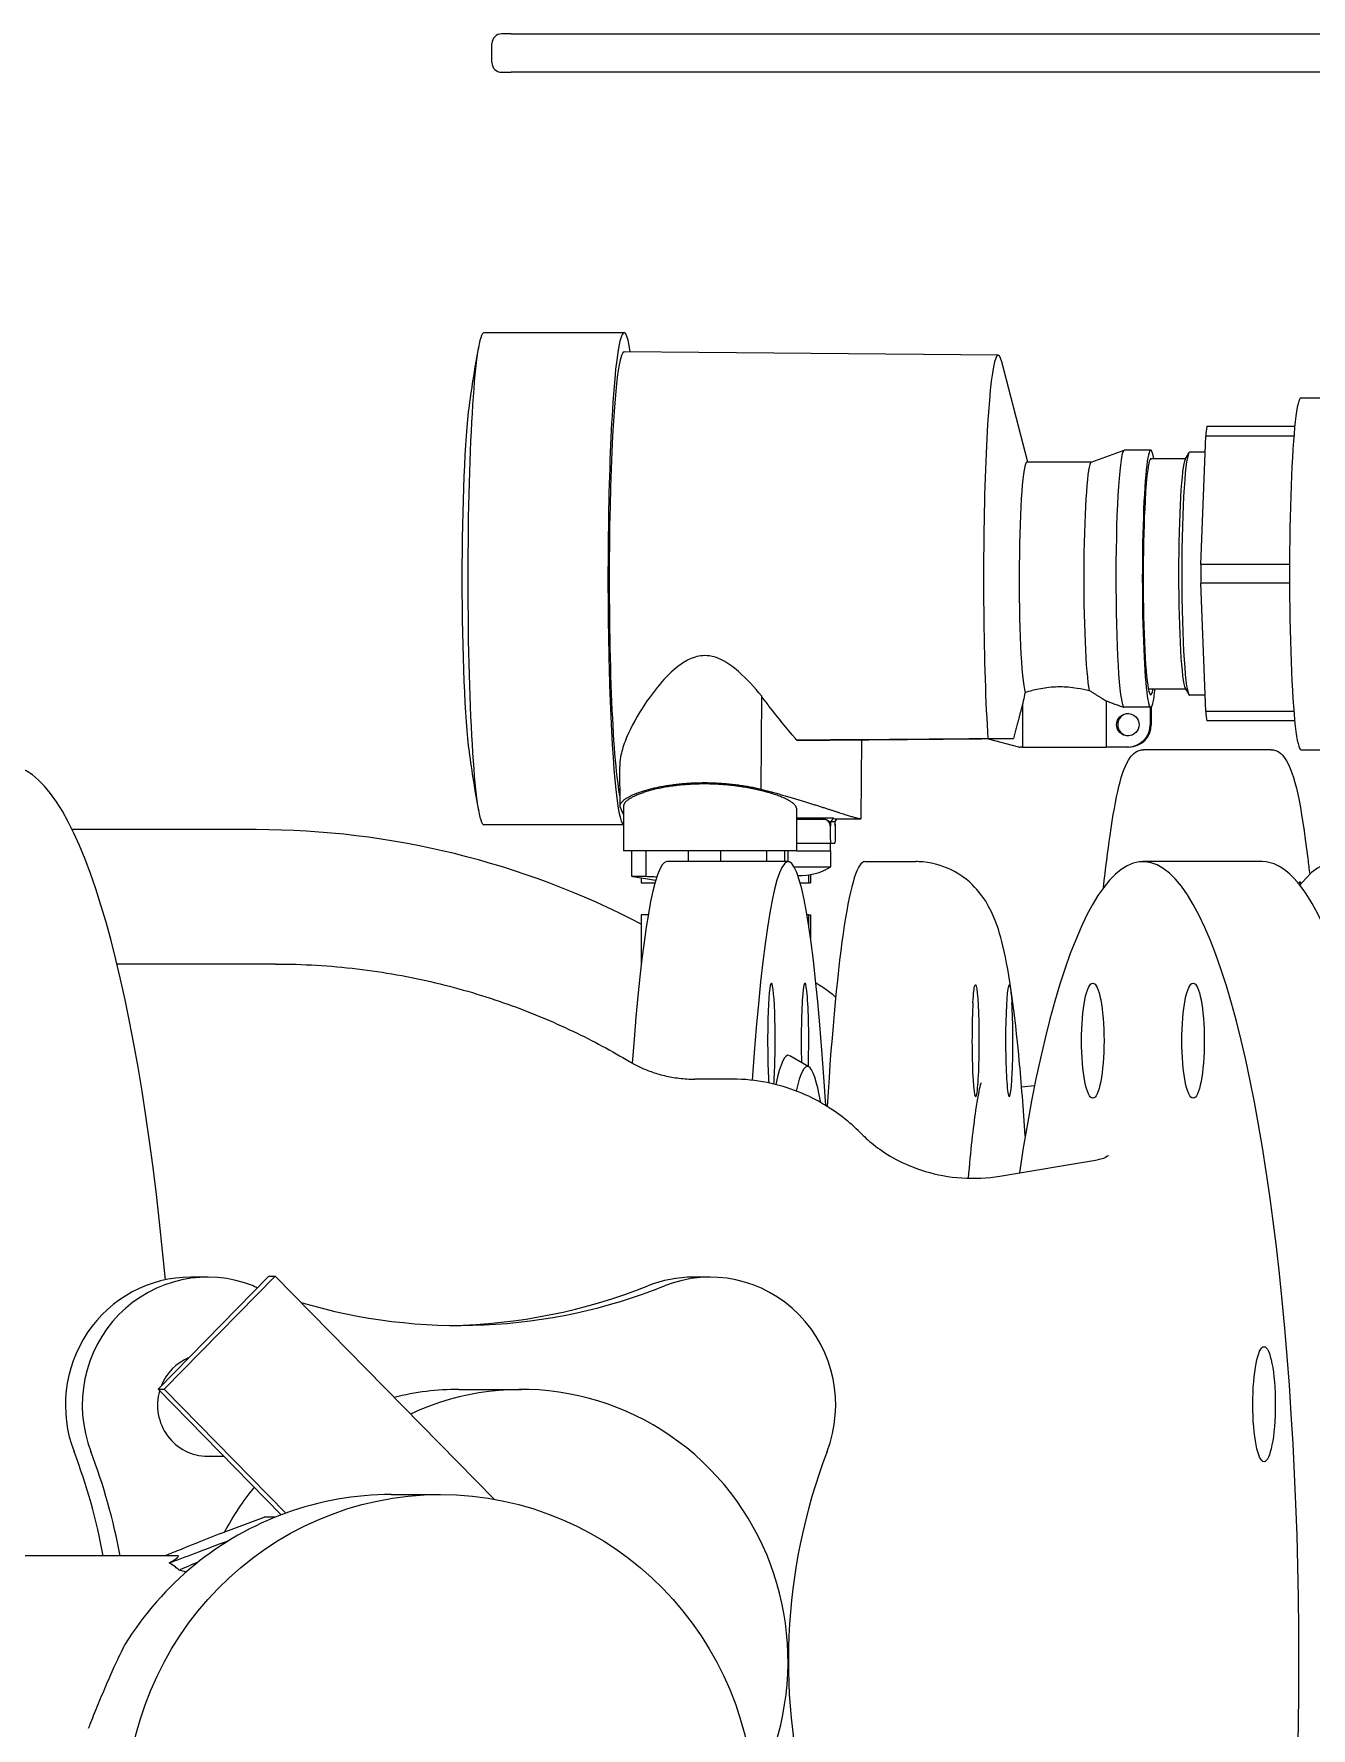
# Model space of a CAD drawing. Header units: millimetres. Extents: x 0 to 100323, y 0 to 59400.
# Drawn here: x 29228.4 to 29428, y 45160.1 to 45424.9 of the extents above; entities that cross this region are included whole.
import ezdxf

# ---------------------------------------------------------------- set-up
doc = ezdxf.new("R2010")
doc.units = ezdxf.units.MM
doc.header["$LTSCALE"] = 100
doc.layers.add('P_Biomass (BM)', color=150, linetype='Continuous', lineweight=18, true_color=0x007fff)
doc.layers.add('Visible', color=7, linetype='Continuous', lineweight=25)

msp = doc.modelspace()

# ---------------------------------------------------------------- linework, layer by layer
at = {"layer": 'P_Biomass (BM)'}
for p, q in [((29421.78, 45313.03), (29401.82, 45313.03)), ((29263.12, 45300.53), (29234.35, 45300.53)), ((29346.27, 45295.53), (29327.32, 45295.53)), ((29349.5, 45263.46), (29346.51, 45265.19)), ((29382.76, 45260.31), (29384.8, 45260.52))]:
    msp.add_line(p, q, dxfattribs=at)
msp.add_arc((29263.12, 45170.53), 130, 62.4228, 90, dxfattribs=at)
for centre, major_axis, start_param, end_param in [((29346.27, 45170.53), (0, 125), 5.48072, 7.040577), ((29327.32, 45170.53), (0, 125), 0, 0.725594), ((29426.28, 45281.39), (0, 11), 6.044719, 6.540648), ((29343.65, 45267.54), (0, 9), 3.860761, 8.676197), ((29348.9, 45267.54), (0, 9), 4.247617, 8.24304), ((29346.27, 45170.53), (0, 94.73), 6.245329, 6.595379)]:
    msp.add_ellipse(centre, major_axis=major_axis, ratio=0.065414, start_param=start_param, end_param=end_param, dxfattribs=at)
for points, knots in [([(29395.57, 45291.48), (29395.9, 45294.5), (29396.24, 45297.21), (29397.52, 45305.88), (29398.27, 45309.7), (29400.16, 45312.39), (29400.83, 45313.03), (29401.82, 45313.03)], [8.88268, 8.88268, 8.88268, 8.88268, 9.0067059, 9.0067059, 9.3324747, 9.3324747, 9.424778, 9.424778, 9.424778, 9.424778]), ([(29421.78, 45313.03), (29422.78, 45313.03), (29423.45, 45312.37), (29425.59, 45309.29), (29426.44, 45304.32), (29427.6, 45295.22), (29427.7, 45294.39), (29427.8, 45293.53)], [3.1415927, 3.1415927, 3.1415927, 3.1415927, 3.2355483, 3.2355483, 3.6179328, 3.6179328, 3.6548379, 3.6548379, 3.6548379, 3.6548379]), ([(29350.6, 45276.58), (29351.18, 45276.26), (29351.71, 45275.92), (29352.76, 45275.16), (29353.26, 45274.74), (29353.69, 45274.34)], [3.17786316, 3.17786316, 3.17786316, 3.17786316, 3.18880881, 3.18880881, 3.20239268, 3.20239268, 3.20239268, 3.20239268])]:
    msp.add_open_spline(points, degree=3, knots=knots, dxfattribs=at)
at = {"layer": 'Visible'}
for p, q in [((29302.96, 45424.93), (29301.47, 45424.93)), ((29302.96, 45424.93), (29434.2, 45424.93)), ((29299.97, 45420.43), (29299.97, 45423.43)), ((29301.47, 45418.93), (29302.96, 45418.93)), ((29434.2, 45418.93), (29302.96, 45418.93)), ((29320.62, 45378.22), (29298.71, 45378.22)), ((29379.11, 45374.73), (29320.63, 45375.24)), ((29383.73, 45357.99), (29379.66, 45373.66)), ((29426.44, 45368.03), (29430.13, 45368.03)), ((29425.45, 45363.53), (29411.71, 45363.53)), ((29410.79, 45342), (29411.55, 45362.06)), ((29425.32, 45362.06), (29411.55, 45362.06)), ((29393.67, 45357.99), (29383.58, 45357.99)), ((29393.66, 45357.99), (29398.79, 45359.86)), ((29402.95, 45359.87), (29398.82, 45359.87)), ((29402.98, 45358.53), (29408.41, 45358.53)), ((29408.34, 45358.41), (29408.91, 45359.41)), ((29411.45, 45359.53), (29409.05, 45359.53)), ((29424.64, 45342), (29410.79, 45342)), ((29424.64, 45339.06), (29410.79, 45339.06)), ((29411.55, 45319), (29410.79, 45339.06)), ((29342.08, 45321.45), (29342.01, 45306.87)), ((29395.97, 45320.67), (29395.97, 45313.44)), ((29402.57, 45322.53), (29408.41, 45322.53)), ((29408.34, 45322.65), (29408.91, 45321.65)), ((29411.45, 45321.53), (29409.05, 45321.53)), ((29382.9, 45320.12), (29382.9, 45313.44)), ((29402.87, 45319.66), (29398.74, 45319.66)), ((29402.87, 45319.66), (29402.87, 45316.94)), ((29403.03, 45319.66), (29403.03, 45316.94)), ((29425.32, 45319), (29411.55, 45319)), ((29425.45, 45317.53), (29411.71, 45317.53)), ((29357.68, 45302.28), (29357.79, 45314.57)), ((29377.54, 45314.75), (29381.49, 45314.78)), ((29377.54, 45314.75), (29382.28, 45313.48)), ((29382.9, 45313.44), (29382.53, 45313.44)), ((29382.9, 45313.44), (29395.97, 45313.44)), ((29384.68, 45313.42), (29384.65, 45313.44)), ((29384.68, 45313.42), (29393.68, 45313.42)), ((29393.68, 45313.42), (29393.7, 45313.44)), ((29399.37, 45313.44), (29395.97, 45313.44)), ((29399.54, 45313.44), (29399.37, 45313.44)), ((29426.44, 45313.03), (29430.13, 45313.03)), ((29319.99, 45304.25), (29319.94, 45310.38)), ((29320.55, 45304.24), (29320.55, 45297.24)), ((29347.55, 45303.9), (29347.55, 45297.24)), ((29347.55, 45302.39), (29353.29, 45302.39)), ((29351.84, 45302.14), (29347.55, 45302.14)), ((29351.91, 45302.14), (29351.84, 45302.14)), ((29353.29, 45302.39), (29352.94, 45301.73)), ((29353.56, 45302.24), (29357.59, 45302.24)), ((29353.59, 45301.73), (29353.91, 45302.24)), ((29320.55, 45301.27), (29298.71, 45301.27)), ((29352.94, 45301.73), (29352.74, 45301.73)), ((29352.84, 45301.14), (29352.84, 45299.64)), ((29352.93, 45301.14), (29352.93, 45301.73)), ((29353.59, 45301.73), (29352.94, 45301.73)), ((29353.58, 45301.73), (29353.58, 45301.14)), ((29353.67, 45299.64), (29353.67, 45301.14)), ((29347.55, 45297.24), (29320.55, 45297.24)), ((29321.81, 45293.24), (29321.81, 45297.24)), ((29324.06, 45293.24), (29324.06, 45297.24)), ((29330.71, 45295.53), (29330.71, 45297.24)), ((29335.77, 45295.53), (29335.77, 45297.24)), ((29342.95, 45295.53), (29342.95, 45297.24)), ((29345.76, 45295.53), (29345.76, 45297.24)), ((29346.29, 45295.53), (29346.29, 45297.24)), ((29347.55, 45298.44), (29352.92, 45298.44)), ((29347.55, 45297.24), (29352.96, 45297.24)), ((29352.87, 45297.24), (29352.87, 45298.44)), ((29352.92, 45298.44), (29353.59, 45298.44)), ((29352.96, 45294.74), (29352.96, 45297.24)), ((29347.19, 45294.74), (29352.96, 45294.74)), ((29358.25, 45295.53), (29366.23, 45295.53)), ((29420.37, 45295.53), (29401.73, 45295.53)), ((29321.81, 45293.24), (29324.06, 45293.24)), ((29325.55, 45292.59), (29322.02, 45293.15)), ((29323.3, 45292.95), (29323.3, 45292.24)), ((29323.3, 45292.24), (29325.45, 45292.24)), ((29348.14, 45292.24), (29349.47, 45292.24)), ((29349.47, 45293.45), (29349.47, 45292.24)), ((29349.47, 45292.24), (29349.77, 45292.24)), ((29349.77, 45293.5), (29349.77, 45292.24)), ((29323.3, 45287.24), (29323.3, 45279.43)), ((29324.39, 45287.24), (29323.3, 45287.24)), ((29349.47, 45287.24), (29349.2, 45287.24)), ((29349.47, 45287.24), (29349.47, 45285.57)), ((29349.47, 45287.24), (29349.77, 45287.24)), ((29349.77, 45287.24), (29349.77, 45283.52)), ((29266.14, 45279.53), (29241.35, 45279.53)), ((29337.59, 45261.53), (29331.67, 45261.53)), ((29379.35, 45246.37), (29394.65, 45248.9)), ((29265.1, 45230.73), (29247.77, 45213.05)), ((29266.08, 45230.73), (29248.74, 45213.05)), ((29265.1, 45230.73), (29266.08, 45230.73)), ((29300.29, 45195.85), (29266.08, 45230.73)), ((29255.53, 45230.58), (29252.9, 45230.58)), ((29334.09, 45230.58), (29331.46, 45230.58)), ((29247.77, 45213.05), (29267.02, 45193.42)), ((29247.77, 45213.05), (29248.74, 45213.05)), ((29248.74, 45213.05), (29267.73, 45193.69)), ((29294.81, 45213.03), (29304.57, 45213.03)), ((29288, 45209.53), (29288.01, 45209.53)), ((29255.53, 45202.58), (29258.04, 45202.58)), ((29284.21, 45196.59), (29291.91, 45196.59)), ((29257.52, 45190.53), (29264.35, 45193.06)), ((29264.54, 45193.06), (29264.35, 45193.06)), ((29266.11, 45193.06), (29264.54, 45193.06)), ((29250.78, 45187), (29178.29, 45187))]:
    msp.add_line(p, q, dxfattribs=at)
for centre, radius, start, end in [((29301.47, 45423.43), 1.5, 90, 180), ((29301.47, 45420.43), 1.5, 180, 270), ((29494.55, 45339.74), 200, 169.5554, 172.2255), ((29494.55, 45339.74), 200, 187.7745, 190.4446), ((29348.27, 45302.07), 8.7, 266.8208, 302.6598)]:
    msp.add_arc(centre, radius, start, end, dxfattribs=at)
for centre, major_axis, ratio, start_param, end_param in [((29320.62, 45339.74), (0, 38.47), 0.065414, 5.886542, 9.395232), ((29298.71, 45339.74), (0, -38.47), 0.065414, 3.141593, 6.283185), ((29379.1, 45339.74), (0, 34.98), 0.065414, 6.036025, 8.649377), ((29320.62, 45339.74), (0, -35.49), 0.065414, 3.141021, 6.000426), ((29297.24, 45339.74), (0, -30), 0.065414, 3.588394, 5.836384), ((29426.44, 45340.53), (0, 27.5), 0.065414, 0, 3.141593), ((29412.47, 45340.53), (0, 25.75), 0.065414, 0.466376, 0.580822), ((29402.95, 45339.74), (0, 20.13), 0.065414, 5.916198, 9.362626), ((29383.58, 45339.74), (0, 18.25), 0.065414, 0, 2.910266), ((29393.68, 45339.74), (0, 18.25), 0.065414, 0.023862, 2.844173), ((29398.82, 45339.74), (0, 20.13), 0.065414, 0, 3.079441), ((29402.98, 45340.53), (0, 18), 0.065414, 0, 0.887984), ((29408.48, 45340.53), (0, -18), 0.065414, 3.255381, 6.169397), ((29409.05, 45340.53), (0, -19), 0.065414, 3.141593, 6.283185), ((29402.95, 45339.74), (0, -18.15), 0.065414, 3.979514, 6.60555), ((29412.47, 45340.53), (0, 25.75), 0.065414, 1.513573, 1.62802), ((29402.95, 45339.74), (0, -20.13), 0.065414, 0.062152, 0.54446), ((29399.54, 45316.94), (0, -1.75), 0.997858, 3.188434, 6.236344), ((29412.47, 45340.53), (0, 25.75), 0.065414, 2.560771, 2.675217), ((29399.37, 45316.94), (0, -3.5), 0.997858, 0, 1.570796), ((29399.54, 45316.94), (0, -3.5), 0.997858, 0, 1.570796), ((29317.83, 45314.23), (39.95, 0.35), 0.000571, 6.283175, 7.01179), ((29382.53, 45314.44), (-0.258, -0.966), 0.998145, 0, 0.261799), ((29224.21, 45170.53), (0, 140), 0.195123, 5.152423, 6.283185), ((29401.73, 45170.53), (0, 125), 0.195123, 2.227892, 7.196886), ((29320.41, 45402.24), (-0.87, 100), 0.065409, 2.949858, 3.03012), ((29351.84, 45301.14), (0, 1), 0.997858, 4.712389, 6.283185), ((29351.95, 45301.14), (-0.706, 0.733), 0.962842, 4.592281, 5.535563), ((29411.17, 45402.24), (57.77, 99.96), 0.049073, 3.116022, 3.169948), ((29432.14, 45170.53), (0, 125), 0.195123, 2.897918, 6.52686), ((29351.93, 45301.14), (0, 1), 0.997858, 4.712389, 5.339904), ((29352.92, 45299.64), (0, -1.2), 0.065414, 4.712389, 6.283185), ((29352.67, 45301.14), (0, 1), 0.997858, 4.712389, 5.136264), ((29353.59, 45299.64), (0, -1.2), 0.065414, 0, 1.570796), ((29358.25, 45170.53), (0, 125), 0.065414, 0, 0.803884), ((29420.37, 45170.53), (0, 125), 0.195123, 3.141593, 6.283185), ((29375.58, 45267.54), (0, 8.75), 0.065414, 0.826323, 6.24226), ((29380.83, 45267.54), (0, -8.75), 0.065414, 3.182518, 8.598455), ((29349.27, 45170.53), (0, 93), 0.065414, 5.932379, 6.572056), ((29255.53, 45210.58), (0, 20), 0.980779, 5.910528, 8.226639), ((29334.09, 45210.58), (0, 20), 0.980779, 4.339732, 6.655842), ((29252.9, 45210.58), (0, 20), 0.980779, 0, 1.943453), ((29294.81, 45313.03), (0, -90), 0.980779, 5.910528, 5.918719), ((29294.81, 45313.03), (0, -90), 0.980779, 5.999516, 6.655842), ((29292.18, 45313.03), (0, -90), 0.980779, 0.014922, 0.372657), ((29331.46, 45210.58), (0, 20), 0.980779, 0, 0.372657), ((29255.53, 45210.58), (0, 8), 0.980779, 0.378993, 1.191803), ((29304.57, 45170.53), (0, 42.5), 0.980779, 4.28321, 6.712364), ((29255.53, 45210.58), (0, -8), 0.980779, 4.42884, 6.283185), ((29294.81, 45170.53), (0, 42.5), 0.980779, 0, 0.245282), ((29294.81, 45170.53), (0, 42.5), 0.980779, 6.165671, 6.165889), ((29292.18, 45170.53), (0, 39), 0.980779, 0.127716, 0.127866), ((29152.42, 45170.53), (0, -90), 0.980779, 1.75481, 1.943453), ((29155.05, 45170.53), (0, 90), 0.980779, 4.896402, 5.085046), ((29434.57, 45170.53), (0, -90), 0.980779, 4.339732, 4.996058), ((29294.81, 45170.53), (0, 42.5), 0.980779, 0.876073, 1.074477), ((29284.21, 45146.49), (0, 50.1), 0.980779, 0, 0.341856), ((29284.21, 45146.49), (0, 50.1), 0.980779, 0.341856, 1.009905), ((29210.23, 45170), (40.72, 16.95), 0.033467, 6.001692, 6.363444), ((29245.55, 45170), (0, 17), 0.659371, 5.828436, 5.921433), ((29245.55, 45170), (0, -17), 0.659371, 2.62632, 2.686843), ((29234.64, 45170), (-33.35, 0), 0.509799, 4.159237, 4.197116)]:
    msp.add_ellipse(centre, major_axis=major_axis, ratio=ratio, start_param=start_param, end_param=end_param, dxfattribs=at)
for centre, major_axis, ratio in [((29399.37, 45316.94), (0, -1.75), 0.997858), ((29393.89, 45267.54), (0, 9), 0.195123), ((29409.57, 45267.54), (0, -9), 0.195123), ((29420.66, 45210.71), (0, -9), 0.195123), ((29291.91, 45146.49), (0, 50.1), 0.980779)]:
    msp.add_ellipse(centre, major_axis=major_axis, ratio=ratio, dxfattribs=at)
for points, knots in [([(29342.08, 45321.45), (29341.03, 45322.75), (29339.82, 45324.1), (29337.73, 45325.93), (29336.93, 45326.53), (29335.2, 45327.43), (29334.29, 45327.75), (29333.23, 45327.74), (29332.42, 45327.74), (29331.59, 45327.52), (29330.07, 45326.8), (29329.36, 45326.31), (29327.7, 45324.95), (29326.7, 45323.87), (29324.9, 45321.67), (29324.1, 45320.53), (29322.36, 45317.81), (29321.4, 45316), (29320.45, 45313.47), (29320.22, 45312.66), (29319.98, 45311.36), (29319.93, 45310.85), (29319.94, 45310.38)], [8.844261, 8.844261, 8.844261, 8.844261, 9.381865, 9.381865, 9.698929, 9.698929, 10.015992, 10.015992, 10.015992, 10.259577, 10.259577, 10.503161, 10.503161, 10.934786, 10.934786, 11.36641, 11.36641, 12.0712, 12.0712, 12.423595, 12.423595, 12.674233, 12.674233, 12.674233, 12.674233]), ([(29347.64, 45314.5), (29347.57, 45314.59), (29347.49, 45314.67), (29346.1, 45316.3), (29344.68, 45318.01), (29342.87, 45320.37), (29342.48, 45320.91), (29342.08, 45321.45)], [8.611386, 8.611386, 8.611386, 8.611386, 8.653879, 8.653879, 9.405512, 9.405512, 9.617595, 9.617595, 9.617595, 9.617595]), ([(29383.3, 45321.98), (29383.21, 45321.54), (29383.11, 45321.1), (29382.98, 45320.48), (29382.94, 45320.3), (29382.9, 45320.12)], [11.4822571, 11.4822571, 11.4822571, 11.4822571, 11.6144145, 11.6144145, 11.6689726, 11.6689726, 11.6689726, 11.6689726]), ([(29383.3, 45321.98), (29383.49, 45322.04), (29383.7, 45322.11), (29384.49, 45322.35), (29385.23, 45322.54), (29386.9, 45322.81), (29387.83, 45322.89), (29388.72, 45322.89), (29389.61, 45322.89), (29390.56, 45322.81), (29392.13, 45322.57), (29392.77, 45322.43), (29393.33, 45322.3)], [3.63219, 3.63219, 3.63219, 3.63219, 3.733159, 3.733159, 3.999941, 3.999941, 4.266724, 4.266724, 4.266724, 4.533507, 4.533507, 4.741066, 4.741066, 4.741066, 4.741066]), ([(29393.33, 45322.3), (29393.49, 45322.2), (29393.64, 45322.11), (29393.78, 45322.02), (29393.86, 45321.98), (29393.93, 45321.93), (29394, 45321.89), (29394.07, 45321.84), (29394.14, 45321.8), (29394.21, 45321.76), (29394.27, 45321.71), (29394.34, 45321.67), (29394.41, 45321.63), (29394.47, 45321.59), (29394.54, 45321.55), (29394.6, 45321.51), (29394.66, 45321.47), (29394.72, 45321.43), (29394.78, 45321.39), (29394.84, 45321.36), (29394.9, 45321.32), (29394.96, 45321.28), (29395.02, 45321.25), (29395.07, 45321.21), (29395.13, 45321.18), (29395.18, 45321.15), (29395.23, 45321.11), (29395.28, 45321.08), (29395.31, 45321.07), (29395.33, 45321.05), (29395.35, 45321.04), (29395.38, 45321.02), (29395.4, 45321.01), (29395.42, 45320.99), (29395.47, 45320.97), (29395.51, 45320.94), (29395.56, 45320.91), (29395.6, 45320.89), (29395.64, 45320.86), (29395.68, 45320.84), (29395.72, 45320.82), (29395.75, 45320.79), (29395.79, 45320.77), (29395.82, 45320.75), (29395.86, 45320.73), (29395.89, 45320.72), (29395.92, 45320.7), (29395.94, 45320.69), (29395.97, 45320.67)], [0, 0, 0, 0, 0.638617, 0.638617, 0.638617, 0.95782, 0.95782, 0.95782, 1.278152, 1.278152, 1.278152, 1.599198, 1.599198, 1.599198, 1.920566, 1.920566, 1.920566, 2.241898, 2.241898, 2.241898, 2.562878, 2.562878, 2.562878, 2.883241, 2.883241, 2.883241, 3.202792, 3.202792, 3.202792, 3.362222, 3.362222, 3.362222, 3.521504, 3.521504, 3.521504, 3.84073, 3.84073, 3.84073, 4.160543, 4.160543, 4.160543, 4.480457, 4.480457, 4.480457, 4.800035, 4.800035, 4.800035, 5.118907, 5.118907, 5.118907, 5.118907]), ([(29395.97, 45320.67), (29396.08, 45320.63), (29396.2, 45320.59), (29396.32, 45320.54), (29396.43, 45320.5), (29396.55, 45320.46), (29396.66, 45320.42), (29396.89, 45320.33), (29397.12, 45320.25), (29397.36, 45320.16), (29397.59, 45320.08), (29397.82, 45320), (29398.05, 45319.91), (29398.28, 45319.83), (29398.51, 45319.74), (29398.74, 45319.66)], [0, 0, 0, 0, 0.369925, 0.369925, 0.369925, 0.73985, 0.73985, 0.73985, 1.479701, 1.479701, 1.479701, 2.219551, 2.219551, 2.219551, 2.959402, 2.959402, 2.959402, 2.959402]), ([(29320.02, 45304.07), (29320, 45304.13), (29319.99, 45304.19), (29319.99, 45304.26), (29319.99, 45304.29), (29319.99, 45304.32), (29320, 45304.36), (29320, 45304.39), (29320.01, 45304.43), (29320.02, 45304.46), (29320.04, 45304.49), (29320.05, 45304.53), (29320.07, 45304.56), (29320.08, 45304.6), (29320.1, 45304.64), (29320.13, 45304.67), (29320.15, 45304.71), (29320.18, 45304.74), (29320.2, 45304.78), (29320.23, 45304.82), (29320.26, 45304.85), (29320.3, 45304.89), (29320.33, 45304.93), (29320.37, 45304.96), (29320.41, 45305), (29320.45, 45305.04), (29320.49, 45305.07), (29320.53, 45305.11), (29320.58, 45305.15), (29320.63, 45305.19), (29320.68, 45305.22), (29320.73, 45305.26), (29320.78, 45305.3), (29320.83, 45305.34), (29320.89, 45305.38), (29320.95, 45305.41), (29321.01, 45305.45), (29321.07, 45305.49), (29321.13, 45305.53), (29321.2, 45305.57), (29321.26, 45305.6), (29321.33, 45305.64), (29321.4, 45305.68), (29321.44, 45305.7), (29321.47, 45305.72), (29321.51, 45305.73), (29321.54, 45305.75), (29321.58, 45305.77), (29321.62, 45305.79), (29321.69, 45305.83), (29321.77, 45305.87), (29321.85, 45305.9), (29321.93, 45305.94), (29322.02, 45305.98), (29322.1, 45306.02), (29322.19, 45306.05), (29322.28, 45306.09), (29322.37, 45306.13), (29322.46, 45306.16), (29322.55, 45306.2), (29322.64, 45306.24), (29322.74, 45306.27), (29322.84, 45306.31), (29322.94, 45306.35), (29323.04, 45306.38), (29323.14, 45306.42), (29323.24, 45306.45), (29323.35, 45306.49), (29323.45, 45306.53), (29323.56, 45306.56), (29323.67, 45306.59), (29323.78, 45306.63), (29323.89, 45306.66), (29324.01, 45306.7), (29324.12, 45306.73), (29324.24, 45306.76), (29324.36, 45306.8), (29324.47, 45306.83), (29324.59, 45306.86), (29324.72, 45306.89), (29324.84, 45306.92), (29324.96, 45306.95), (29325.09, 45306.99), (29325.21, 45307.02), (29325.34, 45307.05), (29325.47, 45307.08), (29325.6, 45307.1), (29325.73, 45307.13), (29325.86, 45307.16), (29326, 45307.19), (29326.13, 45307.22), (29326.27, 45307.24), (29326.4, 45307.27), (29326.54, 45307.3), (29326.68, 45307.32), (29326.82, 45307.35), (29326.97, 45307.37), (29327.11, 45307.4), (29327.25, 45307.42), (29327.4, 45307.44), (29327.55, 45307.47), (29327.69, 45307.49), (29327.84, 45307.51), (29327.99, 45307.53), (29328.14, 45307.55), (29328.29, 45307.57), (29328.44, 45307.59), (29328.59, 45307.61), (29328.75, 45307.63), (29328.9, 45307.65), (29329.05, 45307.66), (29329.21, 45307.68), (29329.36, 45307.7), (29329.52, 45307.71), (29329.68, 45307.73), (29329.83, 45307.74), (29329.99, 45307.75), (29330.15, 45307.76), (29330.31, 45307.78), (29330.47, 45307.79), (29330.63, 45307.8), (29330.79, 45307.81), (29330.95, 45307.82), (29331.11, 45307.83), (29331.28, 45307.84), (29331.44, 45307.84), (29331.61, 45307.85), (29331.77, 45307.86), (29331.93, 45307.86), (29332.1, 45307.86), (29332.27, 45307.87), (29332.43, 45307.87), (29332.6, 45307.87), (29332.76, 45307.88), (29332.93, 45307.88), (29333.1, 45307.88), (29333.26, 45307.88), (29333.43, 45307.88), (29333.6, 45307.88), (29333.76, 45307.87), (29333.93, 45307.87), (29334.09, 45307.87), (29334.26, 45307.86), (29334.43, 45307.86), (29334.59, 45307.85), (29334.67, 45307.85), (29334.76, 45307.85), (29334.84, 45307.84), (29334.92, 45307.84), (29335, 45307.83), (29335.09, 45307.83), (29335.25, 45307.82), (29335.42, 45307.81), (29335.58, 45307.8), (29335.75, 45307.79), (29335.91, 45307.78), (29336.07, 45307.77), (29336.24, 45307.76), (29336.4, 45307.75), (29336.57, 45307.73), (29336.73, 45307.72), (29336.89, 45307.7), (29337.05, 45307.69), (29337.22, 45307.67), (29337.38, 45307.65), (29337.54, 45307.64), (29337.7, 45307.62), (29337.86, 45307.6), (29338.02, 45307.58), (29338.18, 45307.56), (29338.34, 45307.54), (29338.49, 45307.52), (29338.65, 45307.5), (29338.81, 45307.48), (29338.96, 45307.45), (29339.12, 45307.43), (29339.27, 45307.41), (29339.42, 45307.38), (29339.57, 45307.36), (29339.72, 45307.33), (29339.87, 45307.31), (29339.95, 45307.3), (29340.02, 45307.28), (29340.09, 45307.27), (29340.17, 45307.26), (29340.24, 45307.24), (29340.31, 45307.23), (29340.46, 45307.2), (29340.61, 45307.17), (29340.75, 45307.15), (29340.89, 45307.12), (29341.04, 45307.09), (29341.18, 45307.06), (29341.32, 45307.03), (29341.46, 45307), (29341.6, 45306.97), (29341.73, 45306.94), (29341.87, 45306.91), (29342.01, 45306.87)], [0, 0, 0, 0, 0.992128, 0.992128, 0.992128, 1.48835, 1.48835, 1.48835, 1.984511, 1.984511, 1.984511, 2.481689, 2.481689, 2.481689, 2.980163, 2.980163, 2.980163, 3.479687, 3.479687, 3.479687, 3.979993, 3.979993, 3.979993, 4.480793, 4.480793, 4.480793, 4.981792, 4.981792, 4.981792, 5.482687, 5.482687, 5.482687, 5.983175, 5.983175, 5.983175, 6.482958, 6.482958, 6.482958, 6.981751, 6.981751, 6.981751, 7.479281, 7.479281, 7.479281, 7.727495, 7.727495, 7.727495, 7.975713, 7.975713, 7.975713, 8.473268, 8.473268, 8.473268, 8.972089, 8.972089, 8.972089, 9.471888, 9.471888, 9.471888, 9.972362, 9.972362, 9.972362, 10.473204, 10.473204, 10.473204, 10.974102, 10.974102, 10.974102, 11.474749, 11.474749, 11.474749, 11.974849, 11.974849, 11.974849, 12.47412, 12.47412, 12.47412, 12.9723, 12.9723, 12.9723, 13.469157, 13.469157, 13.469157, 13.965938, 13.965938, 13.965938, 14.464216, 14.464216, 14.464216, 14.963673, 14.963673, 14.963673, 15.463965, 15.463965, 15.463965, 15.964741, 15.964741, 15.964741, 16.465651, 16.465651, 16.465651, 16.96635, 16.96635, 16.96635, 17.466505, 17.466505, 17.466505, 17.965807, 17.965807, 17.965807, 18.463974, 18.463974, 18.463974, 18.960764, 18.960764, 18.960764, 19.457641, 19.457641, 19.457641, 19.956017, 19.956017, 19.956017, 20.45557, 20.45557, 20.45557, 20.955954, 20.955954, 20.955954, 21.456803, 21.456803, 21.456803, 21.957743, 21.957743, 21.957743, 22.458399, 22.458399, 22.458399, 22.958406, 22.958406, 22.958406, 23.457416, 23.457416, 23.457416, 23.955108, 23.955108, 23.955108, 24.203369, 24.203369, 24.203369, 24.451555, 24.451555, 24.451555, 24.949044, 24.949044, 24.949044, 25.447827, 25.447827, 25.447827, 25.947626, 25.947626, 25.947626, 26.448127, 26.448127, 26.448127, 26.948991, 26.948991, 26.948991, 27.449865, 27.449865, 27.449865, 27.950387, 27.950387, 27.950387, 28.450192, 28.450192, 28.450192, 28.948926, 28.948926, 28.948926, 29.446249, 29.446249, 29.446249, 29.694369, 29.694369, 29.694369, 29.942738, 29.942738, 29.942738, 30.440486, 30.440486, 30.440486, 30.939396, 30.939396, 30.939396, 31.439215, 31.439215, 31.439215, 31.939661, 31.939661, 31.939661, 31.939661]), ([(29333.17, 45307.67), (29332.99, 45307.67), (29332.81, 45307.67), (29332.63, 45307.67), (29332.45, 45307.67), (29332.27, 45307.66), (29332.09, 45307.66), (29331.91, 45307.65), (29331.73, 45307.65), (29331.55, 45307.64), (29331.38, 45307.63), (29331.2, 45307.62), (29331.02, 45307.61), (29330.93, 45307.61), (29330.85, 45307.6), (29330.76, 45307.6), (29330.67, 45307.59), (29330.58, 45307.59), (29330.5, 45307.58), (29330.32, 45307.57), (29330.15, 45307.55), (29329.98, 45307.54), (29329.8, 45307.52), (29329.63, 45307.51), (29329.46, 45307.49), (29329.29, 45307.48), (29329.13, 45307.46), (29328.96, 45307.44), (29328.88, 45307.43), (29328.79, 45307.42), (29328.71, 45307.41), (29328.63, 45307.4), (29328.55, 45307.39), (29328.46, 45307.38), (29328.3, 45307.36), (29328.14, 45307.33), (29327.98, 45307.31), (29327.82, 45307.29), (29327.66, 45307.26), (29327.5, 45307.24), (29327.34, 45307.21), (29327.19, 45307.19), (29327.03, 45307.16), (29326.88, 45307.13), (29326.73, 45307.1), (29326.58, 45307.08), (29326.43, 45307.05), (29326.28, 45307.02), (29326.13, 45306.99), (29325.99, 45306.96), (29325.85, 45306.92), (29325.71, 45306.89), (29325.57, 45306.86), (29325.43, 45306.83), (29325.29, 45306.79), (29325.16, 45306.76), (29325.02, 45306.73), (29324.89, 45306.69), (29324.76, 45306.66), (29324.63, 45306.62), (29324.51, 45306.59), (29324.38, 45306.55), (29324.26, 45306.52), (29324.14, 45306.48), (29324.01, 45306.44), (29323.9, 45306.4), (29323.78, 45306.37), (29323.66, 45306.33), (29323.55, 45306.29), (29323.44, 45306.25), (29323.33, 45306.21), (29323.22, 45306.17), (29323.12, 45306.13), (29323.01, 45306.09), (29322.91, 45306.05), (29322.81, 45306.01), (29322.71, 45305.97), (29322.62, 45305.93), (29322.53, 45305.89), (29322.43, 45305.85), (29322.34, 45305.81), (29322.26, 45305.77), (29322.17, 45305.73), (29322.09, 45305.69), (29322.01, 45305.65), (29321.85, 45305.57), (29321.7, 45305.49), (29321.57, 45305.41), (29321.5, 45305.36), (29321.44, 45305.32), (29321.37, 45305.28), (29321.31, 45305.24), (29321.26, 45305.2), (29321.2, 45305.16), (29321.15, 45305.12), (29321.1, 45305.08), (29321.05, 45305.04), (29321, 45305), (29320.96, 45304.96), (29320.91, 45304.92), (29320.87, 45304.88), (29320.84, 45304.84), (29320.8, 45304.8), (29320.77, 45304.76), (29320.74, 45304.72), (29320.71, 45304.68), (29320.68, 45304.64), (29320.66, 45304.6), (29320.64, 45304.56), (29320.62, 45304.52), (29320.6, 45304.49), (29320.59, 45304.45), (29320.58, 45304.43), (29320.58, 45304.41), (29320.57, 45304.39), (29320.57, 45304.37), (29320.56, 45304.36), (29320.56, 45304.34), (29320.55, 45304.3), (29320.55, 45304.27), (29320.55, 45304.24)], [0, 0, 0, 0, 0.542884, 0.542884, 0.542884, 1.085794, 1.085794, 1.085794, 1.628685, 1.628685, 1.628685, 2.17173, 2.17173, 2.17173, 2.443161, 2.443161, 2.443161, 2.714596, 2.714596, 2.714596, 3.25791, 3.25791, 3.25791, 3.801433, 3.801433, 3.801433, 4.344685, 4.344685, 4.344685, 4.616109, 4.616109, 4.616109, 4.887813, 4.887813, 4.887813, 5.43222, 5.43222, 5.43222, 5.97764, 5.97764, 5.97764, 6.523652, 6.523652, 6.523652, 7.069803, 7.069803, 7.069803, 7.61562, 7.61562, 7.61562, 8.160623, 8.160623, 8.160623, 8.704343, 8.704343, 8.704343, 9.247772, 9.247772, 9.247772, 9.792838, 9.792838, 9.792838, 10.339235, 10.339235, 10.339235, 10.886587, 10.886587, 10.886587, 11.434483, 11.434483, 11.434483, 11.982493, 11.982493, 11.982493, 12.530177, 12.530177, 12.530177, 13.077096, 13.077096, 13.077096, 13.622819, 13.622819, 13.622819, 14.16694, 14.16694, 14.16694, 15.255235, 15.255235, 15.255235, 15.801595, 15.801595, 15.801595, 16.348946, 16.348946, 16.348946, 16.896867, 16.896867, 16.896867, 17.444928, 17.444928, 17.444928, 17.992698, 17.992698, 17.992698, 18.539757, 18.539757, 18.539757, 19.085704, 19.085704, 19.085704, 19.630171, 19.630171, 19.630171, 19.901745, 19.901745, 19.901745, 20.173136, 20.173136, 20.173136, 20.65615, 20.65615, 20.65615, 20.65615]), ([(29347.55, 45303.9), (29347.55, 45303.93), (29347.55, 45303.96), (29347.54, 45303.98), (29347.54, 45304.02), (29347.53, 45304.05), (29347.51, 45304.09), (29347.5, 45304.13), (29347.48, 45304.17), (29347.46, 45304.21), (29347.43, 45304.25), (29347.41, 45304.28), (29347.38, 45304.32), (29347.34, 45304.36), (29347.31, 45304.41), (29347.27, 45304.45), (29347.25, 45304.47), (29347.23, 45304.49), (29347.21, 45304.51), (29347.18, 45304.53), (29347.16, 45304.55), (29347.14, 45304.57), (29347.09, 45304.61), (29347.04, 45304.66), (29346.98, 45304.7), (29346.93, 45304.74), (29346.87, 45304.78), (29346.8, 45304.83), (29346.74, 45304.87), (29346.67, 45304.92), (29346.6, 45304.96), (29346.53, 45305), (29346.45, 45305.05), (29346.37, 45305.09), (29346.29, 45305.14), (29346.21, 45305.18), (29346.12, 45305.23), (29346.03, 45305.27), (29345.94, 45305.32), (29345.85, 45305.36), (29345.75, 45305.41), (29345.65, 45305.45), (29345.55, 45305.5), (29345.45, 45305.54), (29345.34, 45305.59), (29345.24, 45305.63), (29345.13, 45305.68), (29345.02, 45305.72), (29344.9, 45305.77), (29344.79, 45305.81), (29344.67, 45305.85), (29344.54, 45305.9), (29344.42, 45305.94), (29344.3, 45305.99), (29344.17, 45306.03), (29344.04, 45306.07), (29343.91, 45306.12), (29343.77, 45306.16), (29343.69, 45306.19), (29343.6, 45306.21), (29343.51, 45306.24), (29343.43, 45306.27), (29343.34, 45306.29), (29343.25, 45306.32), (29343.16, 45306.34), (29343.07, 45306.37), (29342.98, 45306.4), (29342.89, 45306.42), (29342.8, 45306.45), (29342.71, 45306.47), (29342.61, 45306.5), (29342.52, 45306.52), (29342.42, 45306.55), (29342.33, 45306.57), (29342.23, 45306.6), (29342.13, 45306.62), (29342.04, 45306.64), (29341.94, 45306.67), (29341.84, 45306.69), (29341.74, 45306.72), (29341.64, 45306.74), (29341.54, 45306.76), (29341.34, 45306.81), (29341.13, 45306.85), (29340.92, 45306.9), (29340.71, 45306.94), (29340.5, 45306.98), (29340.29, 45307.02), (29340.18, 45307.04), (29340.07, 45307.06), (29339.96, 45307.08), (29339.85, 45307.1), (29339.74, 45307.12), (29339.63, 45307.14), (29339.52, 45307.16), (29339.4, 45307.18), (29339.29, 45307.19), (29339.18, 45307.21), (29339.06, 45307.23), (29338.95, 45307.25), (29338.84, 45307.26), (29338.72, 45307.28), (29338.6, 45307.3), (29338.49, 45307.31), (29338.37, 45307.33), (29338.26, 45307.34), (29338.14, 45307.36), (29338.02, 45307.37), (29337.9, 45307.39), (29337.79, 45307.4), (29337.67, 45307.42), (29337.55, 45307.43), (29337.43, 45307.44), (29337.31, 45307.45), (29337.19, 45307.47), (29337.07, 45307.48), (29336.95, 45307.49), (29336.83, 45307.5), (29336.71, 45307.51), (29336.59, 45307.52), (29336.47, 45307.53), (29336.35, 45307.54), (29336.23, 45307.55), (29336.11, 45307.56), (29335.99, 45307.57), (29335.87, 45307.58), (29335.74, 45307.59), (29335.62, 45307.6), (29335.5, 45307.6), (29335.38, 45307.61), (29335.13, 45307.62), (29334.89, 45307.64), (29334.64, 45307.64), (29334.52, 45307.65), (29334.4, 45307.65), (29334.27, 45307.66), (29334.15, 45307.66), (29334.03, 45307.66), (29333.9, 45307.67), (29333.66, 45307.67), (29333.41, 45307.67), (29333.17, 45307.67)], [20.408319, 20.408319, 20.408319, 20.408319, 20.876421, 20.876421, 20.876421, 21.438768, 21.438768, 21.438768, 22.03391, 22.03391, 22.03391, 22.629296, 22.629296, 22.629296, 23.224854, 23.224854, 23.224854, 23.522529, 23.522529, 23.522529, 23.820264, 23.820264, 23.820264, 24.417309, 24.417309, 24.417309, 25.016145, 25.016145, 25.016145, 25.61628, 25.61628, 25.61628, 26.217181, 26.217181, 26.217181, 26.818289, 26.818289, 26.818289, 27.419038, 27.419038, 27.419038, 28.018866, 28.018866, 28.018866, 28.617234, 28.617234, 28.617234, 29.213645, 29.213645, 29.213645, 29.809817, 29.809817, 29.809817, 30.408024, 30.408024, 30.408024, 31.007733, 31.007733, 31.007733, 31.379872, 31.379872, 31.379872, 31.752227, 31.752227, 31.752227, 32.124658, 32.124658, 32.124658, 32.497025, 32.497025, 32.497025, 32.869193, 32.869193, 32.869193, 33.241027, 33.241027, 33.241027, 33.612402, 33.612402, 33.612402, 33.983196, 33.983196, 33.983196, 34.722616, 34.722616, 34.722616, 35.461778, 35.461778, 35.461778, 35.83246, 35.83246, 35.83246, 36.203682, 36.203682, 36.203682, 36.57529, 36.57529, 36.57529, 36.947128, 36.947128, 36.947128, 37.319041, 37.319041, 37.319041, 37.690875, 37.690875, 37.690875, 38.062481, 38.062481, 38.062481, 38.433715, 38.433715, 38.433715, 38.804441, 38.804441, 38.804441, 39.174536, 39.174536, 39.174536, 39.543887, 39.543887, 39.543887, 39.912799, 39.912799, 39.912799, 40.28191, 40.28191, 40.28191, 40.651084, 40.651084, 40.651084, 41.389046, 41.389046, 41.389046, 41.758005, 41.758005, 41.758005, 42.127023, 42.127023, 42.127023, 42.864756, 42.864756, 42.864756, 42.864756]), ([(29342.01, 45306.87), (29342.28, 45306.8), (29342.56, 45306.73), (29342.83, 45306.66), (29343.1, 45306.58), (29343.37, 45306.51), (29343.64, 45306.44), (29343.91, 45306.36), (29344.17, 45306.29), (29344.43, 45306.22), (29344.69, 45306.14), (29344.95, 45306.07), (29345.21, 45306), (29345.46, 45305.93), (29345.72, 45305.85), (29345.96, 45305.78), (29346.21, 45305.71), (29346.46, 45305.64), (29346.7, 45305.56), (29346.95, 45305.49), (29347.19, 45305.42), (29347.42, 45305.35), (29347.66, 45305.28), (29347.89, 45305.21), (29348.12, 45305.14), (29348.35, 45305.07), (29348.57, 45305), (29348.8, 45304.93), (29349.02, 45304.86), (29349.24, 45304.8), (29349.45, 45304.73), (29349.67, 45304.66), (29349.88, 45304.6), (29350.09, 45304.53), (29350.29, 45304.47), (29350.5, 45304.4), (29350.7, 45304.34), (29350.89, 45304.28), (29351.09, 45304.21), (29351.28, 45304.15), (29351.47, 45304.09), (29351.66, 45304.03), (29351.84, 45303.97), (29352.03, 45303.91), (29352.21, 45303.86), (29352.38, 45303.8), (29352.56, 45303.74), (29352.73, 45303.69), (29352.9, 45303.63), (29353.06, 45303.58), (29353.23, 45303.53), (29353.39, 45303.48), (29353.55, 45303.42), (29353.7, 45303.37), (29353.86, 45303.32), (29354.01, 45303.28), (29354.15, 45303.23), (29354.3, 45303.18), (29354.44, 45303.13), (29354.58, 45303.09), (29354.72, 45303.05), (29354.85, 45303), (29354.98, 45302.96), (29355.11, 45302.92), (29355.23, 45302.88), (29355.36, 45302.84), (29355.47, 45302.81), (29355.59, 45302.77), (29355.7, 45302.73), (29355.81, 45302.7), (29355.92, 45302.67), (29356.02, 45302.64), (29356.12, 45302.61), (29356.22, 45302.58), (29356.32, 45302.55), (29356.41, 45302.52), (29356.5, 45302.5), (29356.58, 45302.47), (29356.66, 45302.45), (29356.74, 45302.43), (29356.82, 45302.41), (29356.89, 45302.39), (29356.96, 45302.37), (29357.02, 45302.35), (29357.09, 45302.33), (29357.15, 45302.32), (29357.2, 45302.31), (29357.25, 45302.3), (29357.31, 45302.28), (29357.35, 45302.27), (29357.4, 45302.27), (29357.44, 45302.26), (29357.48, 45302.25), (29357.51, 45302.25), (29357.54, 45302.25), (29357.57, 45302.24), (29357.59, 45302.24), (29357.62, 45302.24), (29357.63, 45302.25), (29357.65, 45302.25), (29357.66, 45302.25), (29357.67, 45302.26), (29357.68, 45302.27), (29357.68, 45302.27), (29357.68, 45302.27), (29357.68, 45302.28)], [0, 0, 0, 0, 1.071271, 1.071271, 1.071271, 2.144972, 2.144972, 2.144972, 3.22075, 3.22075, 3.22075, 4.298232, 4.298232, 4.298232, 5.377034, 5.377034, 5.377034, 6.45676, 6.45676, 6.45676, 7.537012, 7.537012, 7.537012, 8.617391, 8.617391, 8.617391, 9.697503, 9.697503, 9.697503, 10.776964, 10.776964, 10.776964, 11.855401, 11.855401, 11.855401, 12.932463, 12.932463, 12.932463, 14.00782, 14.00782, 14.00782, 15.081173, 15.081173, 15.081173, 16.152259, 16.152259, 16.152259, 17.22374, 17.22374, 17.22374, 18.297838, 18.297838, 18.297838, 19.374126, 19.374126, 19.374126, 20.452156, 20.452156, 20.452156, 21.531469, 21.531469, 21.531469, 22.611597, 22.611597, 22.611597, 23.692073, 23.692073, 23.692073, 24.772438, 24.772438, 24.772438, 25.852241, 25.852241, 25.852241, 26.931051, 26.931051, 26.931051, 28.008461, 28.008461, 28.008461, 29.084094, 29.084094, 29.084094, 30.157612, 30.157612, 30.157612, 31.228726, 31.228726, 31.228726, 32.298734, 32.298734, 32.298734, 33.368709, 33.368709, 33.368709, 34.43866, 34.43866, 34.43866, 35.508608, 35.508608, 35.508608, 36.578594, 36.578594, 36.578594, 37.042134, 37.042134, 37.042134, 37.042134]), ([(29383.34, 45252.63), (29383.05, 45256.95), (29382.73, 45260.94), (29381.67, 45272.12), (29380.93, 45277.82), (29379.41, 45284.15), (29379.01, 45285.72), (29377.53, 45288.74), (29376.96, 45289.81), (29374.89, 45292.16), (29373.62, 45293.38), (29370.19, 45294.98), (29368.5, 45295.45), (29366.56, 45295.53), (29366.39, 45295.53), (29366.23, 45295.53)], [4.7298541, 4.7298541, 4.7298541, 4.7298541, 4.8919197, 4.8919197, 5.2322946, 5.2322946, 5.3650409, 5.3650409, 5.4238942, 5.4238942, 5.4672412, 5.4672412, 5.4952352, 5.4952352, 5.4977871, 5.4977871, 5.4977871, 5.4977871]), ([(29322.02, 45293.15), (29322.02, 45293.15), (29322.02, 45293.15), (29322.01, 45293.15), (29321.99, 45293.15), (29321.97, 45293.16), (29321.95, 45293.17), (29321.92, 45293.18), (29321.9, 45293.19), (29321.88, 45293.2), (29321.86, 45293.21), (29321.84, 45293.23), (29321.81, 45293.24)], [4.791181, 4.791181, 4.791181, 4.791181, 5.005639, 5.005639, 5.005639, 6.006706, 6.006706, 6.006706, 7.00786, 7.00786, 7.00786, 8.009049, 8.009049, 8.009049, 8.009049]), ([(29324.06, 45293.24), (29324.33, 45293.23), (29324.61, 45293.21), (29324.89, 45293.2), (29325.16, 45293.19), (29325.44, 45293.18), (29325.72, 45293.17), (29325.72, 45293.17), (29325.73, 45293.17), (29325.73, 45293.17)], [0, 0, 0, 0, 1.001074, 1.001074, 1.001074, 2.00226, 2.00226, 2.00226, 2.019529, 2.019529, 2.019529, 2.019529]), ([(29266.14, 45279.53), (29270.41, 45279.53), (29274.69, 45279.27), (29283.07, 45278.28), (29287.17, 45277.54), (29295.06, 45275.66), (29298.85, 45274.53), (29306.04, 45271.96), (29309.43, 45270.54), (29315.77, 45267.52), (29318.73, 45265.92), (29321.48, 45264.28)], [0, 0, 0, 0, 0.0231688, 0.0231688, 0.0463376, 0.0463376, 0.0695063, 0.0695063, 0.0926751, 0.0926751, 0.1158439, 0.1158439, 0.1158439, 0.1158439]), ([(29375.16, 45273.47), (29375.16, 45273.48), (29375.16, 45273.5), (29375.2, 45274.22), (29375.24, 45274.82), (29375.34, 45275.7), (29375.4, 45276), (29375.51, 45276.26), (29375.56, 45276.3), (29375.6, 45276.28)], [-2.3553852, -2.3553852, -2.3553852, -2.3553852, -2.3488819, -2.3488819, -2.0438878, -2.0438878, -1.7543331, -1.7543331, -1.56067, -1.56067, -1.56067, -1.56067]), ([(29380.81, 45276.28), (29380.81, 45276.28), (29380.81, 45276.28), (29380.88, 45276.31), (29380.93, 45276.19), (29381.03, 45275.63), (29381.09, 45275.22), (29381.19, 45274.33), (29381.23, 45273.92), (29381.26, 45273.47)], [-2.3553859, -2.3553859, -2.3553859, -2.3553859, -2.3490312, -2.3490312, -2.0439715, -2.0439715, -1.7543596, -1.7543596, -1.56067, -1.56067, -1.56067, -1.56067]), ([(29321.48, 45264.28), (29321.94, 45264), (29322.45, 45263.73), (29323.57, 45263.19), (29324.18, 45262.94), (29325.49, 45262.47), (29326.2, 45262.26), (29327.67, 45261.91), (29328.45, 45261.77), (29330.04, 45261.58), (29330.85, 45261.53), (29331.67, 45261.53)], [6.1673414, 6.1673414, 6.1673414, 6.1673414, 6.1905102, 6.1905102, 6.213679, 6.213679, 6.2368477, 6.2368477, 6.2600165, 6.2600165, 6.2831853, 6.2831853, 6.2831853, 6.2831853]), ([(29357.81, 45252.91), (29357.05, 45253.68), (29356.19, 45254.46), (29354.25, 45256.02), (29353.16, 45256.79), (29350.71, 45258.26), (29349.35, 45258.96), (29346.34, 45260.15), (29344.7, 45260.65), (29341.24, 45261.34), (29339.42, 45261.53), (29337.59, 45261.53)], [6.089209, 6.089209, 6.089209, 6.089209, 6.1280042, 6.1280042, 6.1667995, 6.1667995, 6.2055948, 6.2055948, 6.24439, 6.24439, 6.2831853, 6.2831853, 6.2831853, 6.2831853]), ([(29376.41, 45260.94), (29376.41, 45260.94), (29376.36, 45260.8), (29376.13, 45259.91), (29375.85, 45258.49), (29375.18, 45253.97), (29374.77, 45250.37), (29374.4, 45246.04)], [5.6899226, 5.6899226, 5.6899226, 5.6899226, 5.7470197, 5.7470197, 5.913022, 5.913022, 6.1457293, 6.1457293, 6.1457293, 6.1457293]), ([(29357.81, 45252.91), (29358.35, 45252.37), (29359.03, 45251.74), (29360.78, 45250.4), (29361.85, 45249.68), (29364.46, 45248.29), (29366, 45247.63), (29369.47, 45246.59), (29371.4, 45246.22), (29375.39, 45245.95), (29377.43, 45246.06), (29379.35, 45246.37)], [6.089209, 6.089209, 6.089209, 6.089209, 6.1344458, 6.1344458, 6.1796827, 6.1796827, 6.2249195, 6.2249195, 6.2701564, 6.2701564, 6.3153933, 6.3153933, 6.3153933, 6.3153933]), ([(29396.33, 45249.59), (29396.33, 45249.59), (29396.26, 45249.53), (29395.86, 45249.27), (29395.34, 45249.01), (29394.65, 45248.9)], [6.103194, 6.103194, 6.103194, 6.103194, 6.159146, 6.159146, 6.2509774, 6.2509774, 6.2509774, 6.2509774]), ([(29257.52, 45190.53), (29255.42, 45189.68), (29253.37, 45188.84), (29250.51, 45187.68), (29249.63, 45187.33), (29248.82, 45187)], [-2.3320465, -2.3320465, -2.3320465, -2.3320465, -1.914925, -1.914925, -1.7055267, -1.7055267, -1.7055267, -1.7055267]), ([(29236.91, 45160.08), (29237.03, 45160.36), (29237.14, 45160.65), (29237.64, 45161.89), (29238.05, 45162.9), (29238.89, 45164.97), (29239.33, 45166.02), (29240.22, 45168.07), (29240.66, 45169.07), (29241.59, 45171.08), (29242.09, 45172.13), (29242.6, 45173.14)], [1.686791, 1.686791, 1.686791, 1.686791, 1.788511, 1.788511, 2.114673, 2.114673, 2.440834, 2.440834, 2.766995, 2.766995, 3.149732, 3.149732, 3.149732, 3.149732])]:
    msp.add_open_spline(points, degree=3, knots=knots, dxfattribs=at)
for points, weights in [([(29382.9, 45320.12), (29382.28, 45317.77), (29381.49, 45314.78)], [1.0864078175, 1.08563679976, 1.06968916391]), ([(29347.64, 45314.5), (29362.6, 45314.63), (29377.5, 45314.76)], [0.99999999882, 0.999999995897, 1]), ([(29377.6, 45314.73), (29367.71, 45314.65), (29357.79, 45314.56)], [0.999999999199, 0.999999996901, 0.999999997784]), ([(29377.5, 45314.76), (29380.59, 45314.78), (29381.49, 45314.78)], [1, 1.16688121236, 1.19539400543])]:
    msp.add_rational_spline(points, weights, degree=2, dxfattribs=at)
for points in [[(29249.51, 45185.9), (29252.12, 45186.88), (29254.66, 45187.84), (29258.92, 45189.44)], [(29251.07, 45184.79), (29252.07, 45185.23), (29253.14, 45185.7), (29254.21, 45186.17)]]:
    msp.add_open_spline(points, degree=3, dxfattribs=at)

doc.saveas('drawing.dxf')
